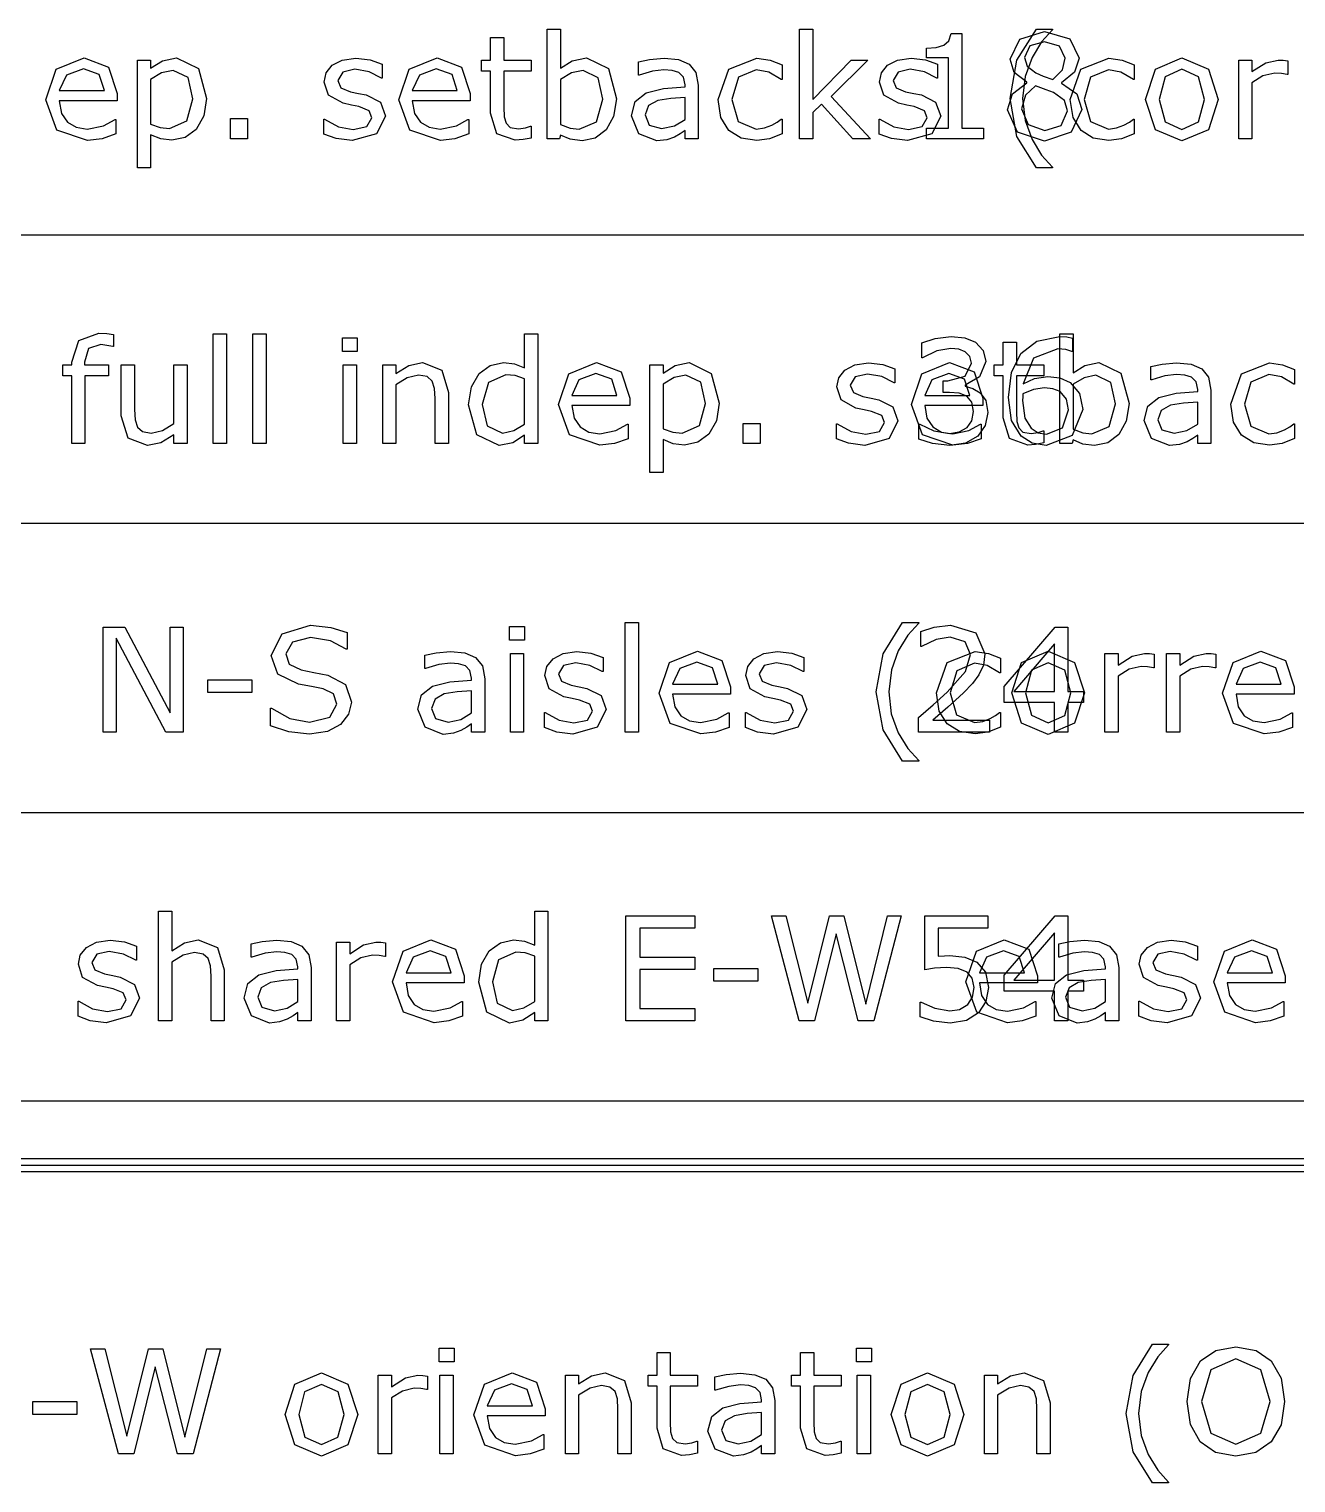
# Model space of a CAD drawing. Extents: x -1 to 182, y 89 to 480.
# Drawn here: x 26.79 to 47.69, y 114.88 to 138.86 of the extents above; entities that cross this region are included whole.
import ezdxf

# ---------------------------------------------------------------- set-up
doc = ezdxf.new("R2010")
doc.units = 0
doc.header["$MEASUREMENT"] = 0
doc.layers.add('Layer 1', color=7, linetype='Continuous')

msp = doc.modelspace()

# ---------------------------------------------------------------- linework, layer by layer
at = {"layer": 'Layer 1', "color": 7}
for points in [[(35.075075, 137.066549), (34.940201, 137.039826), (34.811138, 137.029243), (34.508833, 137.136214), (34.405349, 137.479219), (34.405349, 138.169887), (34.257686, 138.169887), (34.257686, 138.353587), (34.405349, 138.353587), (34.405349, 138.726808), (34.62394, 138.726808), (34.62394, 138.353587), (35.075075, 138.353587), (35.075075, 138.169887), (34.62394, 138.169887), (34.62394, 137.578041), (34.628597, 137.417598), (34.661154, 137.310627), (34.730916, 137.242021), (34.868118, 137.221119), (34.979738, 137.2362), (35.063455, 137.262949), (35.07507, 137.262949), (35.075075, 137.066549)], [(36.481966, 137.714195), (36.435455, 137.421196), (36.312207, 137.202598), (36.130825, 137.064247), (35.913396, 137.018898), (35.720385, 137.045621), (35.557603, 137.115391), (35.54366, 137.054934), (35.33902, 137.054934), (35.33902, 138.864126), (35.557611, 138.864126), (35.557611, 138.217644), (35.752947, 138.340913), (35.985492, 138.389729), (36.348259, 138.213014), (36.481974, 137.714195), (36.481966, 137.714195)], [(40.672403, 137.054934), (40.384047, 137.054934), (39.863149, 137.623496), (39.721298, 137.488638), (39.721298, 137.054934), (39.502708, 137.054934), (39.502708, 138.864126), (39.721298, 138.864126), (39.721298, 137.703718), (40.352654, 138.353693), (40.628217, 138.353693), (40.024767, 137.753724), (40.672403, 137.054934)], [(42.535334, 137.054934), (41.598184, 137.054934), (41.598184, 137.231675), (41.958625, 137.231675), (41.958625, 138.392057), (41.598184, 138.392057), (41.598184, 138.550198), (41.75515, 138.56184), (41.881888, 138.597876), (41.965602, 138.671139), (42.001646, 138.792054), (42.181867, 138.792054), (42.181867, 137.231702), (42.535334, 137.231702), (42.535334, 137.054934)], [(44.160816, 137.537454), (43.985244, 137.164233), (43.545737, 137.015405), (43.096927, 137.160741), (42.930658, 137.532824), (43.014375, 137.793253), (43.250407, 137.979308), (43.250407, 137.986187), (43.043442, 138.148985), (42.977167, 138.369885), (43.137623, 138.695454), (43.545737, 138.825682), (43.959664, 138.701275), (44.114307, 138.384993), (44.041055, 138.153615), (43.825951, 137.9769), (43.825951, 137.970021), (44.074773, 137.797936), (44.160816, 137.53748), (44.160816, 137.537454)], [(43.675703, 136.575906), (43.40944, 136.575906), (43.089694, 137.09097), (42.975746, 137.720016), (43.089694, 138.349036), (43.40944, 138.864126), (43.675703, 138.864126), (43.675703, 138.852484), (43.495482, 138.656005), (43.337351, 138.397878), (43.223406, 138.082786), (43.180385, 137.720016), (43.222242, 137.356082), (43.337351, 137.042155), (43.496644, 136.784027), (43.675703, 136.587522), (43.675703, 136.575906)], [(43.88525, 138.38277), (43.788746, 138.580414), (43.544573, 138.654841), (43.303892, 138.58507), (43.210873, 138.396714), (43.257384, 138.251378), (43.400396, 138.143243), (43.523644, 138.08858), (43.681775, 138.03278), (43.841067, 138.192085), (43.88525, 138.38277), (43.88525, 138.38277)], [(28.246431, 137.681652), (27.289514, 137.681652), (27.325558, 137.47234), (27.42439, 137.327005), (27.567403, 137.243291), (27.751113, 137.215377), (28.017376, 137.267712), (28.209226, 137.372354), (28.220841, 137.372354), (28.220841, 137.133991), (27.995273, 137.056098), (27.753428, 137.024692), (27.248808, 137.199105), (27.067426, 137.696759), (27.240669, 138.202536), (27.698782, 138.389729), (28.103406, 138.236244), (28.246421, 137.800238), (28.246431, 137.681652)], [(29.720759, 137.720016), (29.675412, 137.430483), (29.547513, 137.209583), (29.366128, 137.075863), (29.146376, 137.029349), (28.962665, 137.051309), (28.796396, 137.119916), (28.796396, 136.575774), (28.577806, 136.575774), (28.577806, 138.35356), (28.796396, 138.35356), (28.796396, 138.217512), (28.991735, 138.339617), (29.224277, 138.389596), (29.58937, 138.211717), (29.720759, 137.719884), (29.720759, 137.720016)], [(34.069324, 137.681652), (33.112406, 137.681652), (33.14845, 137.47234), (33.247283, 137.327005), (33.390298, 137.243291), (33.574006, 137.215377), (33.840269, 137.267712), (34.032118, 137.372354), (34.043733, 137.372354), (34.043733, 137.133991), (33.818166, 137.056098), (33.576321, 137.024692), (33.071703, 137.199105), (32.890318, 137.696759), (33.063562, 138.202536), (33.521674, 138.389729), (33.926301, 138.236244), (34.069313, 137.800238), (34.069324, 137.681652)], [(46.409253, 137.703718), (46.246473, 137.202598), (45.810454, 137.018898), (45.372108, 137.202598), (45.21049, 137.703718), (45.372108, 138.204865), (45.810454, 138.389729), (46.246473, 138.204865), (46.409253, 137.703718), (46.409253, 137.703718)], [(28.033654, 137.84908), (27.94645, 138.11533), (27.687164, 138.209521), (27.406949, 138.106043), (27.289514, 137.84908), (28.033654, 137.84908)], [(29.495192, 137.714195), (29.414962, 138.065324), (29.168466, 138.181608), (28.978945, 138.140915), (28.796396, 138.033944), (28.796396, 137.297953), (28.955688, 137.240962), (29.108006, 137.225881), (29.392872, 137.349124), (29.495192, 137.714222), (29.495192, 137.714195)], [(32.669412, 137.429319), (32.521746, 137.137484), (32.120609, 137.023528), (31.85551, 137.057262), (31.654358, 137.132827), (31.654358, 137.378175), (31.665973, 137.378175), (31.89619, 137.253768), (32.139199, 137.208419), (32.364766, 137.254932), (32.446157, 137.401432), (32.401975, 137.51769), (32.232215, 137.585132), (32.110132, 137.609474), (31.974094, 137.639689), (31.731085, 137.772245), (31.660158, 137.988515), (31.692715, 138.139671), (31.793873, 138.266407), (31.958978, 138.352449), (32.184546, 138.384993), (32.419413, 138.355942), (32.618239, 138.287335), (32.618239, 138.053629), (32.606624, 138.053629), (32.403149, 138.157107), (32.168279, 138.200129), (31.965968, 138.153615), (31.883413, 138.017593), (31.933411, 137.896652), (32.091542, 137.8304), (32.226416, 137.802487), (32.35199, 137.776822), (32.58686, 137.657072), (32.669412, 137.42916), (32.669412, 137.429319)], [(33.856546, 137.84908), (33.769342, 138.11533), (33.510056, 138.209521), (33.229842, 138.106043), (33.112406, 137.84908), (33.856546, 137.84908)], [(36.256399, 137.708375), (36.179659, 138.060693), (35.931999, 138.181608), (35.738988, 138.139751), (35.557603, 138.033944), (35.557603, 137.289804), (35.716895, 137.231675), (35.869213, 137.215271), (36.152915, 137.333884), (36.256399, 137.708269), (36.256399, 137.708375)], [(37.831882, 137.054934), (37.614453, 137.054934), (37.614453, 137.193284), (37.535387, 137.137484), (37.440045, 137.081683), (37.314471, 137.037498), (37.148202, 137.018977), (36.850546, 137.135235), (36.728462, 137.431727), (36.791248, 137.670089), (36.972633, 137.814261), (37.257499, 137.885195), (37.614453, 137.913109), (37.614453, 137.946817), (37.587709, 138.07006), (37.513295, 138.146815), (37.401675, 138.182851), (37.265637, 138.192112), (37.073788, 138.168828), (36.855197, 138.103715), (36.843582, 138.103715), (36.843582, 138.325779), (37.028457, 138.364144), (37.266812, 138.385046), (37.505169, 138.361762), (37.681903, 138.285007), (37.793525, 138.146656), (37.831895, 137.936207), (37.831882, 137.054934)], [(39.21319, 137.13632), (39.005064, 137.054934), (38.796938, 137.025856), (38.538813, 137.066549), (38.337664, 137.192147), (38.206277, 137.40376), (38.159766, 137.70258), (38.334174, 138.202536), (38.796938, 138.383908), (39.015528, 138.352528), (39.21319, 138.275799), (39.21319, 138.03278), (39.201575, 138.03278), (38.994613, 138.15253), (38.787648, 138.194387), (38.49348, 138.068816), (38.386511, 137.70258), (38.491156, 137.340975), (38.787648, 137.215377), (38.922525, 137.23284), (39.045773, 137.278163), (39.135302, 137.329333), (39.201575, 137.377011), (39.21319, 137.377011), (39.21319, 137.13632)], [(41.830469, 137.429319), (41.682803, 137.137484), (41.281666, 137.023528), (41.016567, 137.057262), (40.815415, 137.132827), (40.815415, 137.378175), (40.82703, 137.378175), (41.057249, 137.253768), (41.300255, 137.208419), (41.525823, 137.254932), (41.607214, 137.401432), (41.563031, 137.51769), (41.393275, 137.585132), (41.271188, 137.609474), (41.13515, 137.639689), (40.892141, 137.772245), (40.821217, 137.988515), (40.853772, 138.139671), (40.95493, 138.266407), (41.120035, 138.352449), (41.345602, 138.384993), (41.580473, 138.355942), (41.779296, 138.287335), (41.779296, 138.053629), (41.767681, 138.053629), (41.564206, 138.157107), (41.329338, 138.200129), (41.127025, 138.153615), (41.044472, 138.017593), (41.094468, 137.896652), (41.252599, 137.8304), (41.387473, 137.802487), (41.513046, 137.776822), (41.747917, 137.657072), (41.830469, 137.42916), (41.830469, 137.429319)], [(45.022131, 137.13632), (44.814005, 137.054934), (44.605879, 137.025856), (44.347754, 137.066549), (44.146605, 137.192147), (44.015216, 137.40376), (43.968707, 137.70258), (44.143115, 138.202536), (44.605879, 138.383908), (44.824469, 138.352528), (45.022131, 138.275799), (45.022131, 138.03278), (45.010516, 138.03278), (44.803554, 138.15253), (44.596589, 138.194387), (44.30242, 138.068816), (44.195452, 137.70258), (44.300095, 137.340975), (44.596589, 137.215377), (44.731463, 137.23284), (44.854714, 137.278163), (44.944241, 137.329333), (45.010516, 137.377011), (45.022131, 137.377011), (45.022131, 137.13632)], [(46.183685, 137.703718), (46.084855, 138.078129), (45.810454, 138.201372), (45.533726, 138.078129), (45.436058, 137.703718), (45.53489, 137.332826), (45.810454, 137.207254), (46.083691, 137.331661), (46.183685, 137.703718), (46.183685, 137.703718)], [(47.558019, 138.11533), (47.546404, 138.11533), (47.451061, 138.131734), (47.342929, 138.137555), (47.147593, 138.092205), (46.966208, 137.977112), (46.966208, 137.054934), (46.747617, 137.054934), (46.747617, 138.353693), (46.966208, 138.353693), (46.966208, 138.161843), (47.195265, 138.309507), (47.39874, 138.353693), (47.481293, 138.350253), (47.558032, 138.33967), (47.558019, 138.11533)], [(43.921294, 137.515361), (43.873624, 137.686282), (43.689913, 137.81651), (43.570153, 137.864188), (43.396909, 137.925809), (43.228314, 137.77116), (43.165528, 137.55026), (43.273661, 137.290968), (43.548063, 137.188654), (43.818974, 137.275861), (43.921294, 137.515361), (43.921294, 137.515361)], [(37.614453, 137.374683), (37.614453, 137.736288), (37.378421, 137.718826), (37.164482, 137.685091), (37.012164, 137.601377), (36.95403, 137.446755), (37.021467, 137.278136), (37.227267, 137.222336), (37.437719, 137.266521), (37.614453, 137.374656), (37.614453, 137.374683)], [(30.395134, 137.054934), (30.117245, 137.054934), (30.117245, 137.386298), (30.395134, 137.386298), (30.395134, 137.054934)], [(4.762494, 135.467436), (175.153946, 135.467436), (175.153946, 130.704942), (4.762494, 130.704942), (4.762494, 135.467436)], [(28.182482, 133.625436), (28.170866, 133.625436), (28.076685, 133.646338), (27.974366, 133.657979), (27.769727, 133.595194), (27.706941, 133.370801), (27.706941, 133.326616), (28.101101, 133.326616), (28.101101, 133.142916), (27.713918, 133.142916), (27.713918, 132.027857), (27.495325, 132.027857), (27.495325, 133.142916), (27.347661, 133.142916), (27.347661, 133.326616), (27.495325, 133.326616), (27.495325, 133.369637), (27.610435, 133.724257), (27.942973, 133.848664), (28.07436, 133.841785), (28.182492, 133.825381), (28.182482, 133.625436)], [(30.048644, 132.027857), (29.830053, 132.027857), (29.830053, 133.837049), (30.048644, 133.837049), (30.048644, 132.027857)], [(30.702092, 132.027857), (30.483502, 132.027857), (30.483502, 133.837049), (30.702092, 133.837049), (30.702092, 132.027857)], [(35.185541, 132.027857), (34.966951, 132.027857), (34.966951, 132.163906), (34.770453, 132.03717), (34.548372, 131.991821), (34.178628, 132.170864), (34.04259, 132.667354), (34.089099, 132.961517), (34.216998, 133.18128), (34.400706, 133.316138), (34.619299, 133.362652), (34.800681, 133.340427), (34.966951, 133.274149), (34.966951, 133.836917), (35.185541, 133.836917), (35.185541, 132.027857)], [(44.938422, 132.687118), (44.891914, 132.394119), (44.768666, 132.175521), (44.587281, 132.03717), (44.369855, 131.991821), (44.176841, 132.018544), (44.014062, 132.088314), (44.0001, 132.027857), (43.795464, 132.027857), (43.795464, 133.837049), (44.014054, 133.837049), (44.014054, 133.190567), (44.20939, 133.313836), (44.441935, 133.362652), (44.804702, 133.185937), (44.938414, 132.687118), (44.938422, 132.687118)], [(32.206649, 133.54405), (31.960153, 133.54405), (31.960153, 133.770771), (32.206649, 133.770771), (32.206649, 133.54405)], [(42.481849, 132.861532), (42.573704, 132.73596), (42.609748, 132.540619), (42.566727, 132.323185), (42.445805, 132.1511), (42.240004, 132.030185), (41.981879, 131.991821), (41.698178, 132.026693), (41.469123, 132.10112), (41.469123, 132.344113), (41.486559, 132.344113), (41.719103, 132.235978), (41.977228, 132.192957), (42.13303, 132.217298), (42.266745, 132.289397), (42.345808, 132.402163), (42.372552, 132.557975), (42.342321, 132.71146), (42.26093, 132.807954), (42.134195, 132.856796), (41.973738, 132.870818), (41.869096, 132.870818), (41.869096, 133.063832), (41.950484, 133.063832), (42.231863, 133.137095), (42.337669, 133.353365), (42.310928, 133.462664), (42.236514, 133.540557), (42.129543, 133.582414), (42.000482, 133.594056), (41.765612, 133.554527), (41.530744, 133.4429), (41.519129, 133.4429), (41.519129, 133.685919), (41.738884, 133.760346), (42.006308, 133.795219), (42.22955, 133.771935), (42.403958, 133.697508), (42.530693, 133.56265), (42.573715, 133.377786), (42.471395, 133.125453), (42.231876, 132.990595), (42.231876, 132.974191), (42.359775, 132.934662), (42.481859, 132.861426), (42.481849, 132.861532)], [(43.531534, 132.039472), (43.396658, 132.012749), (43.267597, 132.002166), (42.965289, 132.109137), (42.861808, 132.452142), (42.861808, 133.14281), (42.714142, 133.14281), (42.714142, 133.32651), (42.861808, 133.32651), (42.861808, 133.699731), (43.080399, 133.699731), (43.080399, 133.32651), (43.531534, 133.32651), (43.531534, 133.14281), (43.080399, 133.14281), (43.080399, 132.550964), (43.085056, 132.390521), (43.117612, 132.28355), (43.187375, 132.214944), (43.324575, 132.194042), (43.436197, 132.209123), (43.519911, 132.235872), (43.531526, 132.235872), (43.531534, 132.039472)], [(44.173606, 132.589461), (43.999198, 132.158085), (43.573642, 131.991821), (43.341098, 132.031349), (43.156226, 132.148771), (43.001585, 132.40457), (42.948099, 132.788269), (42.996934, 133.196388), (43.155064, 133.512644), (43.419002, 133.717299), (43.79572, 133.7917), (43.91083, 133.785879), (44.005011, 133.764977), (44.005011, 133.542912), (43.993369, 133.542912), (43.894539, 133.575456), (43.760827, 133.59186), (43.362013, 133.434909), (43.188769, 133.012847), (43.380619, 133.102355), (43.600371, 133.133761), (43.794545, 133.112859), (43.967789, 133.031473), (44.121268, 132.852403), (44.173592, 132.589646), (44.173606, 132.589461)], [(33.711216, 132.027857), (33.492625, 132.027857), (33.492625, 132.76734), (33.482174, 132.934768), (33.443804, 133.058037), (33.360088, 133.13011), (33.218237, 133.154451), (33.031039, 133.110266), (32.843841, 132.997474), (32.843841, 132.027857), (32.625251, 132.027857), (32.625251, 133.326616), (32.843841, 133.326616), (32.843841, 133.182444), (33.055455, 133.314974), (33.279861, 133.362652), (33.600771, 133.235917), (33.711229, 132.870818), (33.711216, 132.027857)], [(36.70289, 132.654575), (35.745973, 132.654575), (35.782017, 132.445263), (35.880847, 132.299928), (36.023862, 132.216214), (36.207572, 132.1883), (36.473833, 132.240635), (36.665682, 132.345277), (36.677297, 132.345277), (36.677297, 132.106914), (36.45173, 132.029021), (36.209885, 131.997615), (35.705264, 132.172028), (35.523879, 132.669682), (35.697126, 133.175459), (36.155235, 133.362652), (36.559862, 133.209167), (36.702877, 132.773161), (36.70289, 132.654575)], [(38.177216, 132.692939), (38.131871, 132.403406), (38.003972, 132.182506), (37.822587, 132.048786), (37.602832, 132.002272), (37.419124, 132.024232), (37.252855, 132.092839), (37.252855, 131.548697), (37.034265, 131.548697), (37.034265, 133.326483), (37.252855, 133.326483), (37.252855, 133.190435), (37.448191, 133.31254), (37.680736, 133.362519), (38.045829, 133.18464), (38.177216, 132.692807), (38.177216, 132.692939)], [(41.125869, 132.402242), (40.978205, 132.110407), (40.577065, 131.996451), (40.311966, 132.030185), (40.110817, 132.10575), (40.110817, 132.351098), (40.122432, 132.351098), (40.352651, 132.226691), (40.59566, 132.181342), (40.821228, 132.227855), (40.902616, 132.374355), (40.858434, 132.490613), (40.688677, 132.558055), (40.566591, 132.582397), (40.430553, 132.612612), (40.187546, 132.745168), (40.11662, 132.961438), (40.149176, 133.112594), (40.250332, 133.23933), (40.415437, 133.325372), (40.641004, 133.357916), (40.875875, 133.328865), (41.074698, 133.260258), (41.074698, 133.026552), (41.063083, 133.026552), (40.859608, 133.13003), (40.624738, 133.173052), (40.422425, 133.126538), (40.339872, 132.990516), (40.38987, 132.869575), (40.547998, 132.803323), (40.682875, 132.77541), (40.808448, 132.749745), (41.043316, 132.629995), (41.125869, 132.402083), (41.125869, 132.402242)], [(42.525783, 132.654575), (41.568865, 132.654575), (41.604909, 132.445263), (41.703742, 132.299928), (41.846754, 132.216214), (42.030465, 132.1883), (42.296728, 132.240635), (42.488574, 132.345277), (42.500216, 132.345277), (42.500216, 132.106914), (42.274648, 132.029021), (42.032804, 131.997615), (41.528183, 132.172028), (41.346798, 132.669682), (41.520044, 133.175459), (41.978154, 133.362652), (42.382781, 133.209167), (42.525796, 132.773161), (42.525783, 132.654575)], [(46.288338, 132.027857), (46.070909, 132.027857), (46.070909, 132.166207), (45.991846, 132.110407), (45.896504, 132.054606), (45.77093, 132.010421), (45.604661, 131.9919), (45.307005, 132.108158), (45.184919, 132.40465), (45.247707, 132.643012), (45.429089, 132.787184), (45.713955, 132.858118), (46.070909, 132.886032), (46.070909, 132.91974), (46.044168, 133.042983), (45.969754, 133.119738), (45.858134, 133.155774), (45.722096, 133.165035), (45.530247, 133.141751), (45.311656, 133.076638), (45.300015, 133.076638), (45.300015, 133.298702), (45.484887, 133.337067), (45.723244, 133.357969), (45.961602, 133.334685), (46.138335, 133.25793), (46.249955, 133.119579), (46.288325, 132.90913), (46.288338, 132.027857)], [(47.669649, 132.109243), (47.46152, 132.027857), (47.253394, 131.998779), (46.995272, 132.039472), (46.79412, 132.16507), (46.662734, 132.376683), (46.616225, 132.675503), (46.790633, 133.175459), (47.253394, 133.356831), (47.471985, 133.325451), (47.669649, 133.248722), (47.669649, 133.005703), (47.658034, 133.005703), (47.451069, 133.125453), (47.244107, 133.16731), (46.949938, 133.041739), (46.842968, 132.675503), (46.947613, 132.313898), (47.244107, 132.1883), (47.378981, 132.205763), (47.502229, 132.251086), (47.591759, 132.302256), (47.658034, 132.349934), (47.669649, 132.349934), (47.669649, 132.109243)], [(29.397523, 132.027857), (29.17893, 132.027857), (29.17893, 132.172028), (28.967317, 132.038334), (28.744075, 131.991821), (28.42549, 132.116228), (28.311543, 132.483654), (28.311543, 133.326616), (28.530136, 133.326616), (28.530136, 132.587133), (28.539449, 132.417376), (28.578983, 132.297599), (28.660371, 132.223199), (28.805712, 132.199915), (28.990584, 132.244101), (29.178943, 132.356892), (29.178943, 133.326589), (29.397537, 133.326589), (29.397523, 132.027857)], [(32.192705, 132.027857), (31.974115, 132.027857), (31.974115, 133.326616), (32.192705, 133.326616), (32.192705, 132.027857)], [(34.966951, 132.347606), (34.966951, 133.092909), (34.808823, 133.147546), (34.656505, 133.162627), (34.370477, 133.034728), (34.268158, 132.671958), (34.347223, 132.319639), (34.600694, 132.199889), (34.789056, 132.240582), (34.966951, 132.347553), (34.966951, 132.347606)], [(36.490113, 132.822003), (36.402909, 133.088253), (36.143623, 133.182444), (35.863405, 133.078966), (35.745973, 132.822003), (36.490113, 132.822003)], [(37.951648, 132.687118), (37.871421, 133.038247), (37.624925, 133.154531), (37.435402, 133.113838), (37.252855, 133.006867), (37.252855, 132.270876), (37.412147, 132.213885), (37.564462, 132.198804), (37.849328, 132.322047), (37.951648, 132.687145), (37.951648, 132.687118)], [(42.313005, 132.822003), (42.225801, 133.088253), (41.966515, 133.182444), (41.6863, 133.078966), (41.568865, 132.822003), (42.313005, 132.822003)], [(44.712855, 132.681298), (44.636115, 133.033616), (44.388458, 133.154531), (44.195447, 133.112674), (44.014062, 133.006867), (44.014062, 132.262727), (44.173354, 132.204598), (44.325669, 132.188194), (44.609374, 132.306807), (44.712855, 132.681192), (44.712855, 132.681298)], [(43.937574, 132.5802), (43.905017, 132.75927), (43.800372, 132.882513), (43.681775, 132.931355), (43.545737, 132.942997), (43.362026, 132.919713), (43.187619, 132.847615), (43.184126, 132.797635), (43.183068, 132.738342), (43.220273, 132.447644), (43.324919, 132.280216), (43.440028, 132.204651), (43.576066, 132.181368), (43.841165, 132.283682), (43.937672, 132.580174), (43.937574, 132.5802)], [(46.070909, 132.347606), (46.070909, 132.709211), (45.834877, 132.691749), (45.620938, 132.658014), (45.468623, 132.5743), (45.410486, 132.419678), (45.477923, 132.251059), (45.683726, 132.195259), (45.894178, 132.239444), (46.070909, 132.347579), (46.070909, 132.347606)], [(38.851593, 132.027857), (38.573704, 132.027857), (38.573704, 132.359221), (38.851593, 132.359221), (38.851593, 132.027857)], [(36.844733, 127.265363), (36.626143, 127.265363), (36.626143, 129.074555), (36.844733, 129.074555), (36.844733, 127.265363)], [(41.468864, 126.786335), (41.2026, 126.786335), (40.882855, 127.301399), (40.768907, 127.930445), (40.882855, 128.559465), (41.2026, 129.074555), (41.468864, 129.074555), (41.468864, 129.062913), (41.288643, 128.866434), (41.130512, 128.608307), (41.016567, 128.293215), (40.973546, 127.930445), (41.015403, 127.566511), (41.130512, 127.252584), (41.289804, 126.994456), (41.468864, 126.797951), (41.468864, 126.786335)], [(29.333574, 127.265363), (29.048708, 127.265363), (28.227828, 128.8141), (28.227828, 127.265363), (28.012725, 127.265363), (28.012725, 128.996662), (28.369679, 128.996662), (29.11847, 127.582783), (29.11847, 128.996662), (29.333574, 128.996662), (29.333574, 127.265363)], [(32.110145, 127.759525), (32.062472, 127.559526), (31.931086, 127.392098), (31.713657, 127.27584), (31.416001, 127.233957), (31.078813, 127.268855), (30.775345, 127.372334), (30.775345, 127.660676), (30.791617, 127.660676), (31.095085, 127.492084), (31.418321, 127.432791), (31.75086, 127.513013), (31.870618, 127.726955), (31.813645, 127.896711), (31.642727, 127.981589), (31.453204, 128.01998), (31.2381, 128.058345), (30.896262, 128.224609), (30.785804, 128.532716), (30.969512, 128.888527), (31.435762, 129.028041), (31.770627, 128.993169), (32.040377, 128.907127), (32.040377, 128.635056), (32.024105, 128.635056), (31.763657, 128.773407), (31.434609, 128.829207), (31.136953, 128.752478), (31.025331, 128.554808), (31.081142, 128.385052), (31.27764, 128.290887), (31.489256, 128.251358), (31.721798, 128.20368), (32.012479, 128.049031), (32.110147, 127.759525), (32.110145, 127.759525)], [(34.964617, 128.781556), (34.718121, 128.781556), (34.718121, 129.008277), (34.964617, 129.008277), (34.964617, 128.781556)], [(42.634166, 127.265363), (41.462146, 127.265363), (41.462146, 127.508382), (41.706316, 127.717668), (41.935371, 127.925789), (42.241168, 128.268794), (42.323721, 128.544357), (42.234191, 128.754807), (41.986531, 128.831536), (41.757476, 128.794335), (41.516793, 128.680379), (41.505178, 128.680379), (41.505178, 128.924563), (41.72493, 128.998964), (41.992357, 129.032698), (42.409771, 128.903634), (42.560925, 128.555972), (42.535339, 128.371108), (42.46209, 128.209501), (42.355119, 128.067632), (42.207452, 127.913009), (41.950492, 127.675811), (41.702834, 127.464197), (42.634172, 127.464197), (42.634166, 127.265363)], [(44.187557, 127.75254), (43.930597, 127.75254), (43.930597, 127.265363), (43.707355, 127.265363), (43.707355, 127.75254), (42.878337, 127.75254), (42.878337, 128.01998), (43.716658, 128.996662), (43.930597, 128.996662), (43.930597, 127.938568), (44.187557, 127.938568), (44.187557, 127.75254)], [(34.308845, 127.265363), (34.091416, 127.265363), (34.091416, 127.403713), (34.012351, 127.347913), (33.917009, 127.292112), (33.791435, 127.247927), (33.625166, 127.229406), (33.32751, 127.345664), (33.205426, 127.642156), (33.268211, 127.880518), (33.449596, 128.02469), (33.734462, 128.095624), (34.091416, 128.123538), (34.091416, 128.157246), (34.064675, 128.280489), (33.990261, 128.357244), (33.878639, 128.39328), (33.742601, 128.402541), (33.550752, 128.379257), (33.332161, 128.314144), (33.320546, 128.314144), (33.320546, 128.536208), (33.505418, 128.574573), (33.743773, 128.595475), (33.98213, 128.572191), (34.158864, 128.495436), (34.270486, 128.357085), (34.308856, 128.146636), (34.308845, 127.265363)], [(34.950666, 127.265363), (34.732075, 127.265363), (34.732075, 128.564122), (34.950666, 128.564122), (34.950666, 127.265363)], [(36.311045, 127.639748), (36.163379, 127.347913), (35.762242, 127.233957), (35.497143, 127.267691), (35.295991, 127.343256), (35.295991, 127.588604), (35.307607, 127.588604), (35.537825, 127.464197), (35.780832, 127.418848), (36.006399, 127.465361), (36.08779, 127.611861), (36.043608, 127.728119), (35.873851, 127.795561), (35.751765, 127.819903), (35.615727, 127.850118), (35.372718, 127.982674), (35.301794, 128.198944), (35.334348, 128.3501), (35.435506, 128.476836), (35.600611, 128.562878), (35.826179, 128.595422), (36.061049, 128.566371), (36.259872, 128.497764), (36.259872, 128.264058), (36.248257, 128.264058), (36.044782, 128.367536), (35.809915, 128.410558), (35.607601, 128.364044), (35.525049, 128.228022), (35.575044, 128.107081), (35.733175, 128.040829), (35.868049, 128.012916), (35.993623, 127.987251), (36.228493, 127.867501), (36.311045, 127.639589), (36.311045, 127.639748)], [(38.364405, 127.892081), (37.407488, 127.892081), (37.443532, 127.682769), (37.542364, 127.537434), (37.68538, 127.45372), (37.869087, 127.425806), (38.135351, 127.478141), (38.3272, 127.582783), (38.338815, 127.582783), (38.338815, 127.34442), (38.113247, 127.266527), (37.871403, 127.235121), (37.366782, 127.409534), (37.1854, 127.907188), (37.358643, 128.412965), (37.816756, 128.600158), (38.22138, 128.446673), (38.364395, 128.010667), (38.364405, 127.892081)], [(39.62363, 127.639748), (39.475964, 127.347913), (39.074827, 127.233957), (38.809728, 127.267691), (38.608576, 127.343256), (38.608576, 127.588604), (38.620191, 127.588604), (38.85041, 127.464197), (39.093416, 127.418848), (39.318984, 127.465361), (39.400375, 127.611861), (39.356192, 127.728119), (39.186436, 127.795561), (39.064349, 127.819903), (38.928311, 127.850118), (38.685302, 127.982674), (38.614378, 128.198944), (38.646932, 128.3501), (38.74809, 128.476836), (38.913195, 128.562878), (39.138763, 128.595422), (39.373631, 128.566371), (39.572457, 128.497764), (39.572457, 128.264058), (39.560842, 128.264058), (39.357367, 128.367536), (39.122499, 128.410558), (38.920186, 128.364044), (38.837633, 128.228022), (38.887629, 128.107081), (39.045759, 128.040829), (39.180633, 128.012916), (39.306207, 127.987251), (39.541077, 127.867501), (39.62363, 127.639589), (39.62363, 127.639748)], [(42.815292, 127.346749), (42.607166, 127.265363), (42.399039, 127.236285), (42.140915, 127.276978), (41.939766, 127.402576), (41.808376, 127.614189), (41.761868, 127.913009), (41.936276, 128.412965), (42.399039, 128.594337), (42.61763, 128.562957), (42.815292, 128.486228), (42.815292, 128.243209), (42.803677, 128.243209), (42.596715, 128.362959), (42.38975, 128.404816), (42.095581, 128.279245), (41.988613, 127.913009), (42.093256, 127.551404), (42.38975, 127.425806), (42.524624, 127.443269), (42.647872, 127.488592), (42.737401, 127.539762), (42.803677, 127.58744), (42.815292, 127.58744), (42.815292, 127.346749)], [(44.202413, 127.914147), (44.039634, 127.413027), (43.603614, 127.229327), (43.165269, 127.413027), (43.003651, 127.914147), (43.165269, 128.415294), (43.603614, 128.600158), (44.039634, 128.415294), (44.202413, 127.914147), (44.202413, 127.914147)], [(43.707355, 127.938568), (43.707355, 128.719935), (43.036465, 127.938568), (43.707355, 127.938568)], [(45.35118, 128.325759), (45.339565, 128.325759), (45.244222, 128.342163), (45.13609, 128.347984), (44.940753, 128.302634), (44.759369, 128.187541), (44.759369, 127.265363), (44.540778, 127.265363), (44.540778, 128.564122), (44.759369, 128.564122), (44.759369, 128.372272), (44.988426, 128.519936), (45.191901, 128.564122), (45.274453, 128.560682), (45.351193, 128.550099), (45.35118, 128.325759)], [(46.367396, 128.325759), (46.35578, 128.325759), (46.260438, 128.342163), (46.152305, 128.347984), (45.956969, 128.302634), (45.775584, 128.187541), (45.775584, 127.265363), (45.556994, 127.265363), (45.556994, 128.564122), (45.775584, 128.564122), (45.775584, 128.372272), (46.004642, 128.519936), (46.208117, 128.564122), (46.290669, 128.560682), (46.367409, 128.550099), (46.367396, 128.325759)], [(47.660339, 127.892081), (46.703421, 127.892081), (46.739465, 127.682769), (46.838298, 127.537434), (46.98131, 127.45372), (47.165021, 127.425806), (47.431284, 127.478141), (47.62313, 127.582783), (47.634772, 127.582783), (47.634772, 127.34442), (47.409204, 127.266527), (47.16736, 127.235121), (46.662739, 127.409534), (46.481354, 127.907188), (46.6546, 128.412965), (47.11271, 128.600158), (47.517337, 128.446673), (47.660352, 128.010667), (47.660339, 127.892081)], [(38.151628, 128.059509), (38.064424, 128.325759), (37.805138, 128.41995), (37.524923, 128.316472), (37.407488, 128.059509), (38.151628, 128.059509)], [(43.976846, 127.914147), (43.878016, 128.288558), (43.603614, 128.411801), (43.326887, 128.288558), (43.229219, 127.914147), (43.328051, 127.543255), (43.603614, 127.417683), (43.876852, 127.54209), (43.976846, 127.914147), (43.976846, 127.914147)], [(47.447561, 128.059509), (47.360357, 128.325759), (47.101071, 128.41995), (46.820856, 128.316472), (46.703421, 128.059509), (47.447561, 128.059509)], [(30.464899, 127.917639), (29.739362, 127.917639), (29.739362, 128.128089), (30.464899, 128.128089), (30.464899, 127.917639)], [(34.091416, 127.585112), (34.091416, 127.946717), (33.855385, 127.929255), (33.641445, 127.89552), (33.489128, 127.811806), (33.430993, 127.657184), (33.49843, 127.488565), (33.704231, 127.432765), (33.914683, 127.47695), (34.091416, 127.585085), (34.091416, 127.585112)], [(4.762494, 125.942448), (175.153946, 125.942448), (175.153946, 121.179954), (4.762494, 121.179954), (4.762494, 125.942448)], [(30.0126, 122.502869), (29.794009, 122.502869), (29.794009, 123.242352), (29.783532, 123.40978), (29.745162, 123.533049), (29.661448, 123.605122), (29.519594, 123.629463), (29.332396, 123.585278), (29.145199, 123.472486), (29.145199, 122.502869), (28.926608, 122.502869), (28.926608, 124.312061), (29.145199, 124.312061), (29.145199, 123.657456), (29.356815, 123.789986), (29.581218, 123.837664), (29.902128, 123.710929), (30.012586, 123.34583), (30.0126, 122.502869)], [(35.351802, 122.502869), (35.133212, 122.502869), (35.133212, 122.638918), (34.936711, 122.512182), (34.714634, 122.466833), (34.34489, 122.645876), (34.208852, 123.142366), (34.25536, 123.436529), (34.383259, 123.656292), (34.566967, 123.79115), (34.785558, 123.837664), (34.966943, 123.815439), (35.133212, 123.749161), (35.133212, 124.311929), (35.351802, 124.311929), (35.351802, 122.502869)], [(37.777232, 122.502869), (36.636607, 122.502869), (36.636607, 124.234168), (37.777232, 124.234168), (37.777232, 124.029513), (36.866826, 124.029513), (36.866826, 123.555142), (37.777232, 123.555142), (37.777232, 123.350487), (36.866826, 123.350487), (36.866826, 122.707497), (37.777232, 122.707497), (37.777232, 122.502869)], [(41.18051, 124.234168), (40.730537, 122.502869), (40.471251, 122.502869), (40.107319, 123.939978), (39.751529, 122.502869), (39.498056, 122.502869), (39.039944, 124.234168), (39.275976, 124.234168), (39.639907, 122.794704), (39.998025, 124.234168), (40.231732, 124.234168), (40.593337, 122.780761), (40.954943, 124.234168), (41.18051, 124.234168)], [(42.620212, 123.052831), (42.57603, 122.821453), (42.455107, 122.635425), (42.25512, 122.509854), (41.987695, 122.466833), (41.714455, 122.497048), (41.492377, 122.567983), (41.492377, 122.813304), (41.508649, 122.813304), (41.731891, 122.709826), (41.983038, 122.667969), (42.14233, 122.691252), (42.280694, 122.772638), (42.357434, 122.892415), (42.384175, 123.054022), (42.352782, 123.205178), (42.267904, 123.304), (42.120238, 123.365621), (41.927227, 123.384142), (41.729565, 123.370119), (41.566786, 123.342232), (41.566786, 124.234036), (42.608581, 124.234036), (42.608581, 124.030545), (41.791189, 124.030545), (41.791189, 123.570117), (41.893509, 123.576997), (41.9842, 123.579642), (42.230696, 123.555301), (42.424871, 123.47156), (42.569047, 123.30646), (42.620207, 123.05299), (42.620212, 123.052831)], [(44.187557, 122.990046), (43.930597, 122.990046), (43.930597, 122.502869), (43.707355, 122.502869), (43.707355, 122.990046), (42.878337, 122.990046), (42.878337, 123.257486), (43.716658, 124.234168), (43.930597, 124.234168), (43.930597, 123.176074), (44.187557, 123.176074), (44.187557, 122.990046)], [(28.61385, 122.877254), (28.466186, 122.585419), (28.065046, 122.471463), (27.799947, 122.505197), (27.598798, 122.580762), (27.598798, 122.82611), (27.610413, 122.82611), (27.840632, 122.701703), (28.083641, 122.656354), (28.309209, 122.702867), (28.390597, 122.849367), (28.346415, 122.965625), (28.176658, 123.033067), (28.054572, 123.057409), (27.918534, 123.087624), (27.675527, 123.22018), (27.604601, 123.43645), (27.637157, 123.587606), (27.738313, 123.714342), (27.903418, 123.800384), (28.128986, 123.832928), (28.363856, 123.803877), (28.562679, 123.73527), (28.562679, 123.501564), (28.551064, 123.501564), (28.347589, 123.605042), (28.112719, 123.648064), (27.910406, 123.60155), (27.827853, 123.465528), (27.877849, 123.344587), (28.035979, 123.278335), (28.170856, 123.250422), (28.29643, 123.224757), (28.531297, 123.105007), (28.61385, 122.877095), (28.61385, 122.877254)], [(31.442745, 122.502869), (31.225316, 122.502869), (31.225316, 122.641219), (31.14625, 122.585419), (31.050908, 122.529618), (30.925334, 122.485433), (30.759065, 122.466912), (30.461409, 122.58317), (30.339325, 122.879662), (30.402111, 123.118024), (30.583496, 123.262196), (30.868362, 123.33313), (31.225316, 123.361044), (31.225316, 123.394752), (31.198574, 123.517995), (31.12416, 123.59475), (31.012538, 123.630786), (30.8765, 123.640047), (30.684651, 123.616763), (30.46606, 123.55165), (30.454445, 123.55165), (30.454445, 123.773714), (30.639317, 123.812079), (30.877675, 123.832981), (31.11603, 123.809697), (31.292763, 123.732942), (31.404385, 123.594591), (31.442755, 123.384142), (31.442745, 122.502869)], [(32.674064, 123.563265), (32.662449, 123.563265), (32.567106, 123.579669), (32.458974, 123.58549), (32.263637, 123.54014), (32.082252, 123.425047), (32.082252, 122.502869), (31.863662, 122.502869), (31.863662, 123.801628), (32.082252, 123.801628), (32.082252, 123.609778), (32.311307, 123.757442), (32.514785, 123.801628), (32.597337, 123.798188), (32.674077, 123.787605), (32.674064, 123.563265)], [(33.967004, 123.129587), (33.010089, 123.129587), (33.046134, 122.920275), (33.144963, 122.77494), (33.287978, 122.691226), (33.471686, 122.663312), (33.737949, 122.715647), (33.929798, 122.820289), (33.941414, 122.820289), (33.941414, 122.581926), (33.715849, 122.504033), (33.474001, 122.472627), (32.969383, 122.64704), (32.787998, 123.144694), (32.961245, 123.650471), (33.419354, 123.837664), (33.823981, 123.684179), (33.966994, 123.248173), (33.967004, 123.129587)], [(43.426881, 123.129587), (42.469964, 123.129587), (42.506008, 122.920275), (42.60484, 122.77494), (42.747852, 122.691226), (42.931563, 122.663312), (43.197826, 122.715647), (43.389675, 122.820289), (43.40129, 122.820289), (43.40129, 122.581926), (43.175723, 122.504033), (42.933878, 122.472627), (42.429257, 122.64704), (42.247875, 123.144694), (42.421119, 123.650471), (42.879231, 123.837664), (43.283855, 123.684179), (43.42687, 123.248173), (43.426881, 123.129587)], [(43.707355, 123.176074), (43.707355, 123.957441), (43.036465, 123.176074), (43.707355, 123.176074)], [(44.767497, 122.502869), (44.550067, 122.502869), (44.550067, 122.641219), (44.471002, 122.585419), (44.37566, 122.529618), (44.250086, 122.485433), (44.083817, 122.466912), (43.786161, 122.58317), (43.664077, 122.879662), (43.726862, 123.118024), (43.908247, 123.262196), (44.193113, 123.33313), (44.550067, 123.361044), (44.550067, 123.394752), (44.523323, 123.517995), (44.448909, 123.59475), (44.33729, 123.630786), (44.201252, 123.640047), (44.009403, 123.616763), (43.790812, 123.55165), (43.779197, 123.55165), (43.779197, 123.773714), (43.964069, 123.812079), (44.202427, 123.832981), (44.440784, 123.809697), (44.617518, 123.732942), (44.72914, 123.594591), (44.76751, 123.384142), (44.767497, 122.502869)], [(46.116248, 122.877254), (45.968584, 122.585419), (45.567445, 122.471463), (45.302346, 122.505197), (45.101197, 122.580762), (45.101197, 122.82611), (45.112812, 122.82611), (45.343031, 122.701703), (45.58604, 122.656354), (45.811605, 122.702867), (45.892996, 122.849367), (45.848813, 122.965625), (45.679056, 123.033067), (45.55697, 123.057409), (45.420932, 123.087624), (45.177923, 123.22018), (45.106999, 123.43645), (45.139556, 123.587606), (45.240711, 123.714342), (45.405816, 123.800384), (45.631384, 123.832928), (45.866254, 123.803877), (46.065078, 123.73527), (46.065078, 123.501564), (46.053463, 123.501564), (45.849985, 123.605042), (45.615117, 123.648064), (45.412804, 123.60155), (45.330251, 123.465528), (45.380247, 123.344587), (45.538378, 123.278335), (45.673254, 123.250422), (45.798825, 123.224757), (46.033696, 123.105007), (46.116248, 122.877095), (46.116248, 122.877254)], [(47.516162, 123.129587), (46.559245, 123.129587), (46.595289, 122.920275), (46.694118, 122.77494), (46.837134, 122.691226), (47.020844, 122.663312), (47.287105, 122.715647), (47.478954, 122.820289), (47.490569, 122.820289), (47.490569, 122.581926), (47.265001, 122.504033), (47.023157, 122.472627), (46.518536, 122.64704), (46.337151, 123.144694), (46.510397, 123.650471), (46.968507, 123.837664), (47.373134, 123.684179), (47.516149, 123.248173), (47.516162, 123.129587)], [(33.754229, 123.297015), (33.667025, 123.563265), (33.407739, 123.657456), (33.127522, 123.553978), (33.010089, 123.297015), (33.754229, 123.297015)], [(35.133212, 122.822618), (35.133212, 123.567921), (34.975081, 123.622558), (34.822766, 123.637639), (34.536736, 123.50974), (34.434419, 123.14697), (34.513482, 122.794651), (34.766955, 122.674901), (34.955317, 122.715594), (35.133212, 122.822565), (35.133212, 122.822618)], [(43.214103, 123.297015), (43.126899, 123.563265), (42.867613, 123.657456), (42.587399, 123.553978), (42.469964, 123.297015), (43.214103, 123.297015)], [(47.303384, 123.297015), (47.21618, 123.563265), (46.956894, 123.657456), (46.67668, 123.553978), (46.559245, 123.297015), (47.303384, 123.297015)], [(38.813215, 123.155145), (38.087678, 123.155145), (38.087678, 123.365595), (38.813215, 123.365595), (38.813215, 123.155145)], [(31.225316, 122.822618), (31.225316, 123.184223), (30.989284, 123.166761), (30.775345, 123.133026), (30.623027, 123.049312), (30.564893, 122.89469), (30.63233, 122.726071), (30.83813, 122.670271), (31.048582, 122.714456), (31.225316, 122.822591), (31.225316, 122.822618)], [(44.550067, 122.822618), (44.550067, 123.184223), (44.314036, 123.166761), (44.100094, 123.133026), (43.947779, 123.049312), (43.889642, 122.89469), (43.957081, 122.726071), (44.162882, 122.670271), (44.373334, 122.714456), (44.550067, 122.822591), (44.550067, 122.822618)], [(4.762494, 120.227561), (4.762494, 120.015683), (175.153946, 120.015683), (175.153946, 120.227561), (4.762494, 120.227561)], [(4.762494, 120.121622), (175.153946, 120.121622)], [(29.946972, 117.090427), (29.496999, 115.359128), (29.237713, 115.359128), (28.873781, 116.796237), (28.517991, 115.359128), (28.264518, 115.359128), (27.806406, 117.090427), (28.042438, 117.090427), (28.406369, 115.650963), (28.764487, 117.090427), (28.998194, 117.090427), (29.359799, 115.63702), (29.721405, 117.090427), (29.946972, 117.090427)], [(33.802545, 116.875321), (33.556049, 116.875321), (33.556049, 117.102042), (33.802545, 117.102042), (33.802545, 116.875321)], [(40.688172, 116.875321), (40.441676, 116.875321), (40.441676, 117.102042), (40.688172, 117.102042), (40.688172, 116.875321)], [(45.591363, 114.8801), (45.325103, 114.8801), (45.005354, 115.395164), (44.891409, 116.02421), (45.005354, 116.65323), (45.325103, 117.16832), (45.591363, 117.16832), (45.591363, 117.156678), (45.411142, 116.960199), (45.253014, 116.702072), (45.139066, 116.38698), (45.096045, 116.02421), (45.137905, 115.660276), (45.253014, 115.346349), (45.412306, 115.088221), (45.591363, 114.891716), (45.591363, 114.8801)], [(47.285446, 116.891593), (47.447063, 116.606716), (47.504036, 116.224182), (47.445899, 115.840484), (47.285446, 115.559126), (47.031972, 115.382385), (46.699434, 115.323092), (46.366898, 115.383549), (46.113425, 115.559126), (45.951807, 115.841648), (45.895996, 116.224182), (45.951807, 116.603224), (46.114586, 116.891593), (46.36806, 117.066006), (46.699434, 117.126463), (47.033134, 117.064842), (47.285446, 116.891593), (47.285446, 116.891593)], [(37.820907, 115.37077), (37.686033, 115.344047), (37.556969, 115.333463), (37.254665, 115.440434), (37.151181, 115.78344), (37.151181, 116.474107), (37.003517, 116.474107), (37.003517, 116.657807), (37.151181, 116.657807), (37.151181, 117.031028), (37.369772, 117.031028), (37.369772, 116.657807), (37.820907, 116.657807), (37.820907, 116.474107), (37.369772, 116.474107), (37.369772, 115.882262), (37.374428, 115.721818), (37.406985, 115.614847), (37.476748, 115.546241), (37.61395, 115.525339), (37.72557, 115.54042), (37.809286, 115.56717), (37.820902, 115.56717), (37.820907, 115.37077)], [(40.189364, 115.370743), (40.05449, 115.34402), (39.925427, 115.333437), (39.623122, 115.440408), (39.519638, 115.783413), (39.519638, 116.474081), (39.371974, 116.474081), (39.371974, 116.657781), (39.519638, 116.657781), (39.519638, 117.031002), (39.738229, 117.031002), (39.738229, 116.657781), (40.189364, 116.657781), (40.189364, 116.474081), (39.738229, 116.474081), (39.738229, 115.882235), (39.742885, 115.721792), (39.775442, 115.614821), (39.845205, 115.546215), (39.982407, 115.525313), (40.094027, 115.540394), (40.177743, 115.567143), (40.189359, 115.567143), (40.189364, 115.370743)], [(47.264517, 116.224182), (47.113363, 116.743929), (46.700598, 116.927629), (46.285507, 116.743929), (46.135518, 116.224182), (46.288994, 115.702133), (46.700598, 115.521899), (47.111038, 115.702133), (47.264517, 116.224182), (47.264517, 116.224182)], [(32.21311, 116.007912), (32.050328, 115.506792), (31.614308, 115.323092), (31.175966, 115.506792), (31.014348, 116.007912), (31.175966, 116.509059), (31.614308, 116.693923), (32.050328, 116.509059), (32.21311, 116.007912), (32.21311, 116.007912)], [(33.361876, 116.419524), (33.350235, 116.419524), (33.254892, 116.435928), (33.14676, 116.441749), (32.951423, 116.396399), (32.770039, 116.281306), (32.770039, 115.359128), (32.551448, 115.359128), (32.551448, 116.657887), (32.770039, 116.657887), (32.770039, 116.466037), (32.999093, 116.613701), (33.202568, 116.657887), (33.285123, 116.654447), (33.361863, 116.643864), (33.361876, 116.419524)], [(33.788601, 115.359128), (33.570011, 115.359128), (33.570011, 116.657887), (33.788601, 116.657887), (33.788601, 115.359128)], [(35.308273, 115.985846), (34.351356, 115.985846), (34.3874, 115.776534), (34.486232, 115.631199), (34.629245, 115.547485), (34.812955, 115.519571), (35.079218, 115.571906), (35.271068, 115.676548), (35.282683, 115.676548), (35.282683, 115.438185), (35.057115, 115.360292), (34.81527, 115.328886), (34.31065, 115.503299), (34.129268, 116.000953), (34.302511, 116.50673), (34.760623, 116.693923), (35.165248, 116.540438), (35.308263, 116.104432), (35.308273, 115.985846)], [(36.725626, 115.359128), (36.507035, 115.359128), (36.507035, 116.098611), (36.496584, 116.266039), (36.458214, 116.389308), (36.3745, 116.461381), (36.232647, 116.485722), (36.045449, 116.441537), (35.858251, 116.328745), (35.858251, 115.359128), (35.639661, 115.359128), (35.639661, 116.657887), (35.858251, 116.657887), (35.858251, 116.513715), (36.069867, 116.646245), (36.294271, 116.693923), (36.615181, 116.567188), (36.725639, 116.202089), (36.725626, 115.359128)], [(39.094083, 115.359128), (38.876657, 115.359128), (38.876657, 115.497478), (38.797591, 115.441678), (38.702249, 115.385877), (38.576675, 115.341692), (38.410406, 115.323171), (38.11275, 115.439429), (37.990663, 115.735921), (38.053452, 115.974283), (38.234836, 116.118455), (38.519702, 116.189389), (38.876657, 116.217303), (38.876657, 116.251011), (38.849913, 116.374254), (38.775499, 116.451009), (38.663879, 116.487045), (38.527841, 116.496306), (38.335992, 116.473022), (38.117401, 116.407909), (38.105786, 116.407909), (38.105786, 116.629973), (38.290658, 116.668338), (38.529016, 116.68924), (38.767373, 116.665956), (38.944107, 116.589201), (39.055726, 116.45085), (39.094096, 116.240401), (39.094083, 115.359128)], [(40.674228, 115.359128), (40.455638, 115.359128), (40.455638, 116.657887), (40.674228, 116.657887), (40.674228, 115.359128)], [(42.213667, 116.007912), (42.050888, 115.506792), (41.614868, 115.323092), (41.176523, 115.506792), (41.014905, 116.007912), (41.176523, 116.509059), (41.614868, 116.693923), (42.050888, 116.509059), (42.213667, 116.007912), (42.213667, 116.007912)], [(43.637997, 115.359128), (43.419406, 115.359128), (43.419406, 116.098611), (43.408929, 116.266039), (43.370559, 116.389308), (43.286842, 116.461381), (43.144992, 116.485722), (42.957794, 116.441537), (42.770596, 116.328745), (42.770596, 115.359128), (42.552005, 115.359128), (42.552005, 116.657887), (42.770596, 116.657887), (42.770596, 116.513715), (42.982212, 116.646245), (43.206616, 116.693923), (43.527526, 116.567188), (43.637984, 116.202089), (43.637997, 115.359128)], [(31.987542, 116.007912), (31.88871, 116.382323), (31.614308, 116.505566), (31.337584, 116.382323), (31.239915, 116.007912), (31.338745, 115.63702), (31.614308, 115.511448), (31.887548, 115.635855), (31.987542, 116.007912), (31.987542, 116.007912)], [(35.095496, 116.153274), (35.008292, 116.419524), (34.749006, 116.513715), (34.468791, 116.410237), (34.351356, 116.153274), (35.095496, 116.153274)], [(41.9881, 116.007912), (41.88927, 116.382323), (41.614868, 116.505566), (41.338141, 116.382323), (41.240473, 116.007912), (41.339303, 115.63702), (41.614868, 115.511448), (41.888106, 115.635855), (41.9881, 116.007912), (41.9881, 116.007912)], [(27.579677, 116.011404), (26.85414, 116.011404), (26.85414, 116.221854), (27.579677, 116.221854), (27.579677, 116.011404)], [(38.876657, 115.678877), (38.876657, 116.040482), (38.640625, 116.02302), (38.426683, 115.989285), (38.274368, 115.905571), (38.216231, 115.750949), (38.28367, 115.58233), (38.489471, 115.52653), (38.699923, 115.570715), (38.876657, 115.67885), (38.876657, 115.678877)]]:
    msp.add_lwpolyline(points, dxfattribs=at)

doc.saveas('drawing.dxf')
